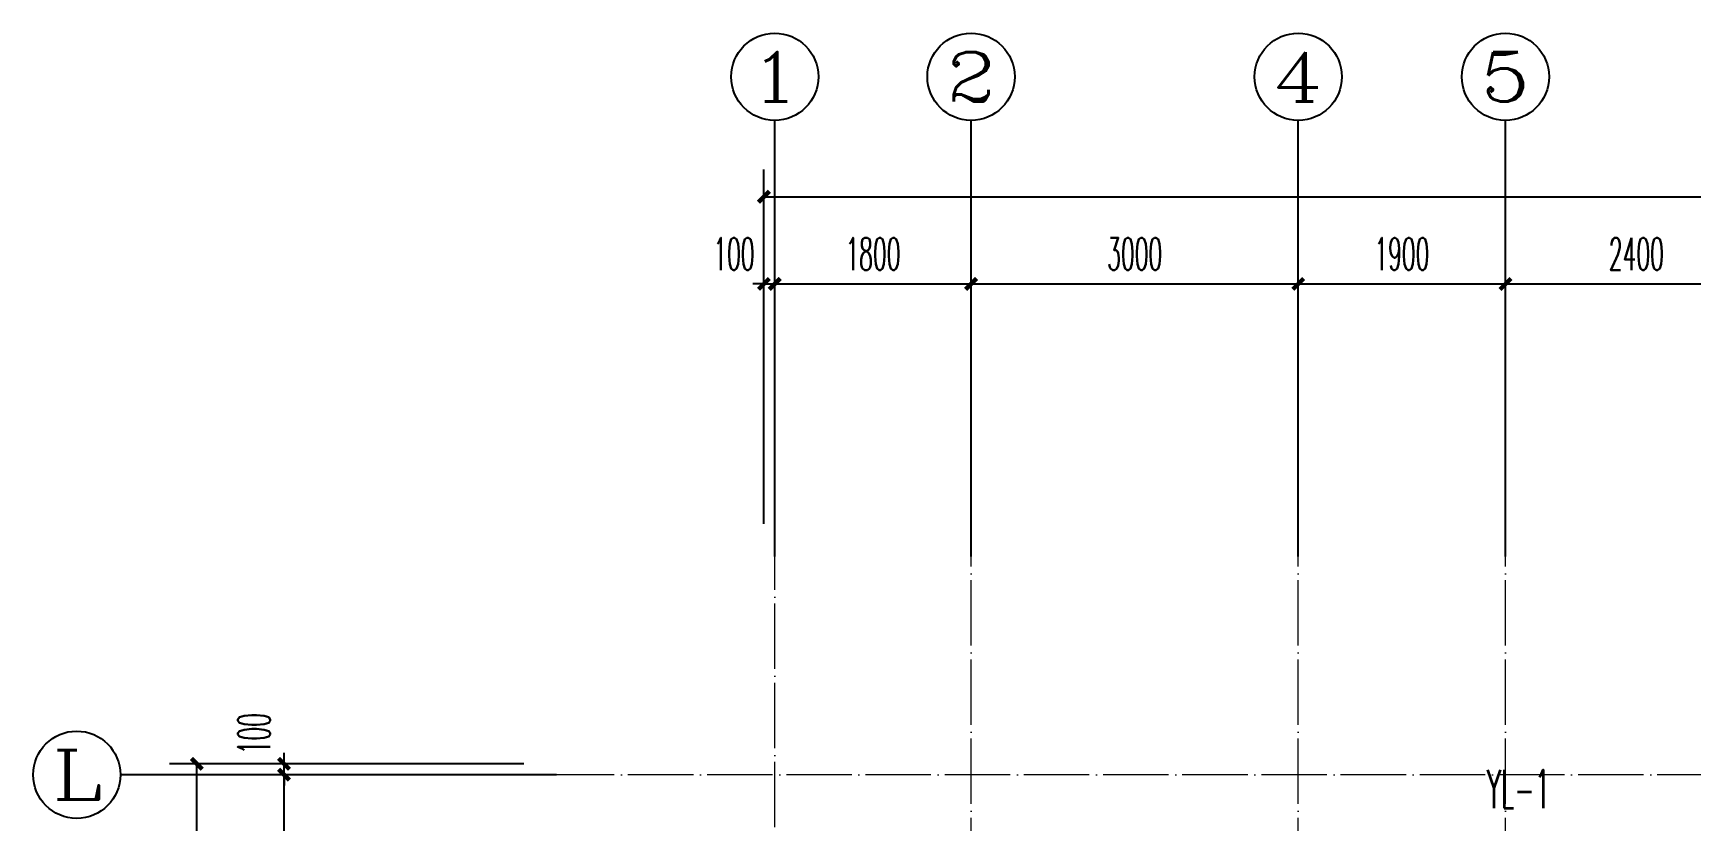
# Model space of a CAD drawing. Extents: x 27938 to 1042331, y -235042 to 1535213.
# Drawn here: x 675617 to 690817, y 375951 to 383174 of the extents above; entities that cross this region are included whole.
import ezdxf
from ezdxf.enums import TextEntityAlignment as Align

# ---------------------------------------------------------------- set-up
doc = ezdxf.new("R2010")
doc.units = 0
doc.header["$LTSCALE"] = 1000
doc.header["$MEASUREMENT"] = 0
doc.linetypes.add('DOTE', pattern=[2.42, 2, -0.2, 0.02, -0.2])
for name, color, linetype in [('3.5方案汇报，与郭总、侯月琴确定户型_t8$0$2020.03.04 -1安徽标准化洋房户型(UA）_t8_t8$0$看线', 154, 'Continuous'), ('AXIS', 3, 'Continuous'), ('AXIS_TEXT', 4, 'Continuous'), ('DIM_雨水', 3, 'Continuous')]:
    doc.layers.add(name, color=color, linetype=linetype)
doc.layers.add('DOTE', color=19, linetype='DOTE', lineweight=9)
doc.styles.add('_TCH_AXIS', font='COMPLEX', dxfattribs={"bigfont": 'GBCBIG'})
doc.styles.add('_TCH_DIM_T3', font='SIMPLEX.shx', dxfattribs={"width": 0.494118, "bigfont": 'GBCBIG.shx'})
doc.styles.add('_TWT_SERIAL', font='simplex.shx', dxfattribs={"width": 0.6, "oblique": 10, "height": 3, "bigfont": 'aadri.shx'})
doc.styles.add('COMPLEX', font='COMPLEX')
doc.dimstyles.new('_TCH_ARCH&&100', dxfattribs={"dimtxt": 297.5, "dimasz": 100, "dimexe": 250, "dimexo": 300, "dimgap": 126.25, "dimtad": 1, "dimdec": 0, "dimzin": 0, "dimdsep": 46, "dimtxsty": '_TCH_DIM_T3', "dimblk": 'ARCHTICK', "dimcen": 0.09, "dimclrt": 4, "dimazin": 2, "dimtfac": 1, "dimtdec": 0, "dimtix": 1, "dimtmove": 2, "dimatfit": 3, "dimfxl": 1, "dimtolj": 1, "dimtzin": 0, "dimarcsym": 0})

# ---------------------------------------------------------------- blocks, each defined once
blk = doc.blocks.new('GFDGDGRDGRDG')
at = {"layer": 'DOTE', "linetype": 'DOTE', "ltscale": 0.3}
for p, q in [((575594, 360558), (575594, 376108)), ((577394, 368758), (577394, 376108)), ((580394, 368758), (580394, 376108)), ((582294, 368758), (582294, 376108)), ((626394, 374108), (573594, 374108))]:
    blk.add_line(p, q, dxfattribs=at)
blk = doc.blocks.new('_ArchTick')
at = {"color": 0, "linetype": 'ByBlock', "const_width": 0.4}
blk.add_lwpolyline([(-0.5, -0.5), (0.5, 0.5)], dxfattribs=at)
blk = doc.blocks.new('*D951')
at = {"layer": 'AXIS', "color": 0, "lineweight": -2}
for p, q in [((680117, 376374), (677667, 376374)), ((677917, 374724), (677917, 376374)), ((680117, 374724), (677667, 374724))]:
    blk.add_line(p, q, dxfattribs=at)
at = {"layer": 'Defpoints', "color": 0}
for p in [(677917, 376374), (680417, 376374), (680417, 374724)]:
    blk.add_point(p, dxfattribs=at)
at = {"layer": 'AXIS', "color": 0, "lineweight": -2, "xscale": 100, "yscale": 100, "zscale": 100}
for p, rotation in [((677917, 376374), 90), ((677917, 374724), 270)]:
    blk.add_blockref('_ArchTick', p, dxfattribs=dict(at, rotation=rotation))
at = {"layer": 'AXIS', "color": 4, "insert": (677642, 375549), "char_height": 297.5, "attachment_point": 5, "rotation": 90, "style": '_TCH_DIM_T3'}
blk.add_mtext('\\A1;1650', dxfattribs=at)
blk = doc.blocks.new('*D952')
at = {"layer": 'AXIS', "color": 0, "lineweight": -2}
for p, q in [((677917, 376474), (677917, 376574)), ((680117, 376474), (677667, 376474)), ((680117, 376374), (677667, 376374)), ((677917, 376374), (677917, 376474)), ((677917, 376374), (677917, 376274))]:
    blk.add_line(p, q, dxfattribs=at)
at = {"layer": 'Defpoints', "color": 0}
for p in [(677917, 376474), (680417, 376474), (680417, 376374)]:
    blk.add_point(p, dxfattribs=at)
at = {"layer": 'AXIS', "color": 0, "lineweight": -2, "xscale": 100, "yscale": 100, "zscale": 100}
for p, rotation in [((677917, 376474), 270), ((677917, 376374), 90)]:
    blk.add_blockref('_ArchTick', p, dxfattribs=dict(at, rotation=rotation))
at = {"layer": 'AXIS', "color": 4, "insert": (677642, 376749), "char_height": 297.5, "attachment_point": 5, "rotation": 90, "style": '_TCH_DIM_T3'}
blk.add_mtext('\\A1;100', dxfattribs=at)
blk = doc.blocks.new('*D953')
at = {"layer": 'AXIS', "color": 0, "lineweight": -2}
for p, q in [((680117, 376474), (676867, 376474)), ((677117, 364574), (677117, 376474)), ((680117, 364574), (676867, 364574))]:
    blk.add_line(p, q, dxfattribs=at)
at = {"layer": 'Defpoints', "color": 0}
for p in [(677117, 376474), (680417, 376474), (680417, 364574)]:
    blk.add_point(p, dxfattribs=at)
at = {"layer": 'AXIS', "color": 0, "lineweight": -2, "xscale": 100, "yscale": 100, "zscale": 100}
for p, rotation in [((677117, 376474), 90), ((677117, 364574), 270)]:
    blk.add_blockref('_ArchTick', p, dxfattribs=dict(at, rotation=rotation))
at = {"layer": 'AXIS', "color": 4, "insert": (676842, 370524), "char_height": 297.5, "attachment_point": 5, "rotation": 90, "style": '_TCH_DIM_T3'}
blk.add_mtext('\\A1;11900', dxfattribs=at)
blk = doc.blocks.new('*D954')
at = {"layer": 'AXIS', "color": 0, "lineweight": -2}
for p, q in [((682317, 378674), (682317, 381124)), ((682417, 378674), (682417, 381124)), ((682317, 380874), (682217, 380874)), ((682317, 380874), (682417, 380874)), ((682417, 380874), (682517, 380874))]:
    blk.add_line(p, q, dxfattribs=at)
at = {"layer": 'Defpoints', "color": 0}
for p in [(682417, 380874), (682317, 378374), (682417, 378374)]:
    blk.add_point(p, dxfattribs=at)
at = {"layer": 'AXIS', "color": 0, "lineweight": -2, "xscale": 100, "yscale": 100, "zscale": 100}
blk.add_blockref('_ArchTick', (682317, 380874), dxfattribs=at)
at = {"layer": 'AXIS', "color": 0, "lineweight": -2, "xscale": 100, "yscale": 100, "zscale": 100, "rotation": 180}
blk.add_blockref('_ArchTick', (682417, 380874), dxfattribs=at)
at = {"layer": 'AXIS', "color": 4, "insert": (682042, 381149), "char_height": 297.5, "attachment_point": 5, "style": '_TCH_DIM_T3'}
blk.add_mtext('\\A1;100', dxfattribs=at)
blk = doc.blocks.new('*D955')
at = {"layer": 'AXIS', "color": 0, "lineweight": -2}
for p, q in [((682417, 378674), (682417, 381124)), ((684217, 378674), (684217, 381124)), ((682417, 380874), (684217, 380874))]:
    blk.add_line(p, q, dxfattribs=at)
at = {"layer": 'Defpoints', "color": 0}
for p in [(684217, 380874), (682417, 378374), (684217, 378374)]:
    blk.add_point(p, dxfattribs=at)
at = {"layer": 'AXIS', "color": 0, "lineweight": -2, "xscale": 100, "yscale": 100, "zscale": 100, "rotation": 180}
blk.add_blockref('_ArchTick', (682417, 380874), dxfattribs=at)
at = {"layer": 'AXIS', "color": 0, "lineweight": -2, "xscale": 100, "yscale": 100, "zscale": 100}
blk.add_blockref('_ArchTick', (684217, 380874), dxfattribs=at)
at = {"layer": 'AXIS', "color": 4, "insert": (683317, 381149), "char_height": 297.5, "attachment_point": 5, "style": '_TCH_DIM_T3'}
blk.add_mtext('\\A1;1800', dxfattribs=at)
blk = doc.blocks.new('*D956')
at = {"layer": 'AXIS', "color": 0, "lineweight": -2}
for p, q in [((684217, 378674), (684217, 381124)), ((687217, 378674), (687217, 381124)), ((684217, 380874), (687217, 380874))]:
    blk.add_line(p, q, dxfattribs=at)
at = {"layer": 'Defpoints', "color": 0}
for p in [(687217, 380874), (684217, 378374), (687217, 378374)]:
    blk.add_point(p, dxfattribs=at)
at = {"layer": 'AXIS', "color": 0, "lineweight": -2, "xscale": 100, "yscale": 100, "zscale": 100, "rotation": 180}
blk.add_blockref('_ArchTick', (684217, 380874), dxfattribs=at)
at = {"layer": 'AXIS', "color": 0, "lineweight": -2, "xscale": 100, "yscale": 100, "zscale": 100}
blk.add_blockref('_ArchTick', (687217, 380874), dxfattribs=at)
at = {"layer": 'AXIS', "color": 4, "insert": (685717, 381149), "char_height": 297.5, "attachment_point": 5, "style": '_TCH_DIM_T3'}
blk.add_mtext('\\A1;3000', dxfattribs=at)
blk = doc.blocks.new('*D957')
at = {"layer": 'AXIS', "color": 0, "lineweight": -2}
for p, q in [((687217, 378674), (687217, 381124)), ((689117, 378674), (689117, 381124)), ((687217, 380874), (689117, 380874))]:
    blk.add_line(p, q, dxfattribs=at)
at = {"layer": 'Defpoints', "color": 0}
for p in [(689117, 380874), (687217, 378374), (689117, 378374)]:
    blk.add_point(p, dxfattribs=at)
at = {"layer": 'AXIS', "color": 0, "lineweight": -2, "xscale": 100, "yscale": 100, "zscale": 100, "rotation": 180}
blk.add_blockref('_ArchTick', (687217, 380874), dxfattribs=at)
at = {"layer": 'AXIS', "color": 0, "lineweight": -2, "xscale": 100, "yscale": 100, "zscale": 100}
blk.add_blockref('_ArchTick', (689117, 380874), dxfattribs=at)
at = {"layer": 'AXIS', "color": 4, "insert": (688167, 381149), "char_height": 297.5, "attachment_point": 5, "style": '_TCH_DIM_T3'}
blk.add_mtext('\\A1;1900', dxfattribs=at)
blk = doc.blocks.new('*D958')
at = {"layer": 'AXIS', "color": 0, "lineweight": -2}
for p, q in [((689117, 378674), (689117, 381124)), ((691517, 378674), (691517, 381124)), ((689117, 380874), (691517, 380874))]:
    blk.add_line(p, q, dxfattribs=at)
at = {"layer": 'Defpoints', "color": 0}
for p in [(691517, 380874), (689117, 378374), (691517, 378374)]:
    blk.add_point(p, dxfattribs=at)
at = {"layer": 'AXIS', "color": 0, "lineweight": -2, "xscale": 100, "yscale": 100, "zscale": 100, "rotation": 180}
blk.add_blockref('_ArchTick', (689117, 380874), dxfattribs=at)
at = {"layer": 'AXIS', "color": 0, "lineweight": -2, "xscale": 100, "yscale": 100, "zscale": 100}
blk.add_blockref('_ArchTick', (691517, 380874), dxfattribs=at)
at = {"layer": 'AXIS', "color": 4, "insert": (690317, 381149), "char_height": 297.5, "attachment_point": 5, "style": '_TCH_DIM_T3'}
blk.add_mtext('\\A1;2400', dxfattribs=at)
blk = doc.blocks.new('*D966')
at = {"layer": 'AXIS', "color": 0, "lineweight": -2}
for p, q in [((682317, 378674), (682317, 381924)), ((731317, 378674), (731317, 381924)), ((682317, 381674), (731317, 381674))]:
    blk.add_line(p, q, dxfattribs=at)
at = {"layer": 'Defpoints', "color": 0}
for p in [(731317, 381674), (682317, 378374), (731317, 378374)]:
    blk.add_point(p, dxfattribs=at)
at = {"layer": 'AXIS', "color": 0, "lineweight": -2, "xscale": 100, "yscale": 100, "zscale": 100, "rotation": 180}
blk.add_blockref('_ArchTick', (682317, 381674), dxfattribs=at)
at = {"layer": 'AXIS', "color": 0, "lineweight": -2, "xscale": 100, "yscale": 100, "zscale": 100}
blk.add_blockref('_ArchTick', (731317, 381674), dxfattribs=at)
at = {"layer": 'AXIS', "color": 4, "insert": (706817, 381949), "char_height": 297.5, "attachment_point": 5, "style": '_TCH_DIM_T3'}
blk.add_mtext('\\A1;49000', dxfattribs=at)
blk = doc.blocks.new('_AXISO')
blk.add_circle((0, 0), 0.5)
at = {"layer": 'AXIS_TEXT', "style": 'COMPLEX', "width": 1.041667}
blk.add_attdef('A', text='', height=0.56, dxfattribs=at).set_placement((-0.25, -0.28), (0.25, -0.28), align=Align.FIT)

msp = doc.modelspace()

# ---------------------------------------------------------------- linework, layer by layer
at = {"layer": 'AXIS'}
for p, q in [((682416.6, 378373.7), (682416.6, 382373.7)), ((684216.6, 378373.7), (684216.6, 382373.7)), ((687216.6, 378373.7), (687216.6, 382373.7)), ((689116.6, 378373.7), (689116.6, 382373.7)), ((680416.6, 376373.7), (676416.6, 376373.7))]:
    msp.add_line(p, q, dxfattribs=at)

# ---------------------------------------------------------------- block references
at = {"layer": '3.5方案汇报，与郭总、侯月琴确定户型_t8$0$2020.03.04 -1安徽标准化洋房户型(UA）_t8_t8$0$看线', "ltscale": 10}
msp.add_blockref('GFDGDGRDGRDG', (106822.9, 2265.4), dxfattribs=at)
at = {"layer": 'AXIS'}
ref = msp.add_blockref('_AXISO', (682416.6, 382773.7), dxfattribs=dict(at, xscale=800, yscale=800, zscale=800))
ref.add_attrib('A', '1', dxfattribs={"layer": 'AXIS_TEXT', "height": 452.5, "style": '_TCH_AXIS', "width": 2.333333}).set_placement((682190.3, 382547.5), (682642.9, 382547.5), align=Align.FIT)
ref = msp.add_blockref('_AXISO', (684216.6, 382773.7), dxfattribs=dict(at, xscale=800, yscale=800, zscale=800))
ref.add_attrib('A', '2', dxfattribs={"layer": 'AXIS_TEXT', "height": 452.5, "style": '_TCH_AXIS', "width": 1.5}).set_placement((683990.3, 382547.5), (684442.9, 382547.5), align=Align.FIT)
ref = msp.add_blockref('_AXISO', (687216.6, 382773.7), dxfattribs=dict(at, xscale=800, yscale=800, zscale=800))
ref.add_attrib('A', '4', dxfattribs={"layer": 'AXIS_TEXT', "height": 452.5, "style": '_TCH_AXIS', "width": 1.3125}).set_placement((686990.3, 382547.5), (687442.9, 382547.5), align=Align.FIT)
ref = msp.add_blockref('_AXISO', (689116.6, 382773.7), dxfattribs=dict(at, xscale=800, yscale=800, zscale=800))
ref.add_attrib('A', '5', dxfattribs={"layer": 'AXIS_TEXT', "height": 452.5, "style": '_TCH_AXIS', "width": 1.5}).set_placement((688890.3, 382547.5), (689342.9, 382547.5), align=Align.FIT)
ref = msp.add_blockref('_AXISO', (676016.6, 376373.7), dxfattribs=dict(at, xscale=800, yscale=800, zscale=800))
ref.add_attrib('A', 'L', dxfattribs={"layer": 'AXIS_TEXT', "height": 452.5, "style": '_TCH_AXIS', "width": 1.4}).set_placement((675790.3, 376147.5), (676242.9, 376147.5), align=Align.FIT)

# ---------------------------------------------------------------- texts
at = {"layer": 'DIM_雨水', "color": 7, "style": '_TWT_SERIAL', "width": 0.48}
msp.add_text('YL-1', height=350, dxfattribs=at).set_placement((688945.1, 376068))

# ---------------------------------------------------------------- dimensions: what is measured, and where the dimension line sits
at = {"layer": 'AXIS'}
for p1, p2, distance, picture, middle in [((682316.6, 378373.7), (731316.6, 378373.7), 3300, '*D966', (706816.6, 381948.7)), ((682416.6, 378373.7), (684216.6, 378373.7), 2500, '*D955', (683316.6, 381148.7)), ((684216.6, 378373.7), (687216.6, 378373.7), 2500, '*D956', (685716.6, 381148.7)), ((687216.6, 378373.7), (689116.6, 378373.7), 2500, '*D957', (688166.6, 381148.7)), ((689116.6, 378373.7), (691516.6, 378373.7), 2500, '*D958', (690316.6, 381148.7)), ((680416.6, 364573.7), (680416.6, 376473.7), 3300, '*D953', (676841.6, 370523.7)), ((680416.6, 374723.7), (680416.6, 376373.7), 2500, '*D951', (677641.6, 375548.7))]:
    dim = msp.add_aligned_dim(p1=p1, p2=p2, distance=distance, dimstyle='_TCH_ARCH&&100', dxfattribs=at)
    dim.commit()
    dim.dimension.update_dxf_attribs({"geometry": picture, "text_midpoint": middle})
for base, p1, p2, angle, picture, middle in [((682416.6, 380873.7), (682316.6, 378373.7), (682416.6, 378373.7), 0, '*D954', (682041.6, 381148.7)), ((677916.6, 376473.7), (680416.6, 376373.7), (680416.6, 376473.7), 90, '*D952', (677641.6, 376748.7))]:
    dim = msp.add_linear_dim(base=base, p1=p1, p2=p2, angle=angle, dimstyle='_TCH_ARCH&&100', dxfattribs=at)
    dim.commit()
    dim.dimension.update_dxf_attribs({"geometry": picture, "text_midpoint": middle, "dimtype": 129})

doc.saveas('drawing.dxf')
